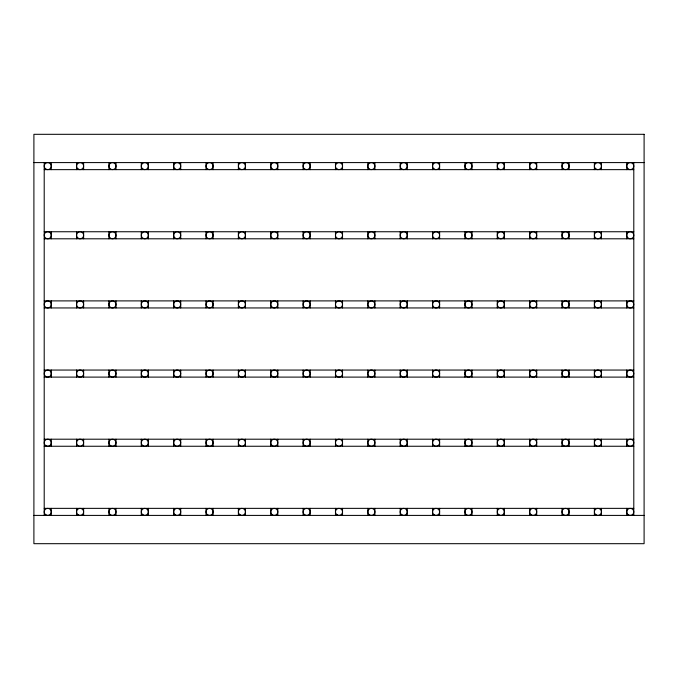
<?xml version="1.0" encoding="UTF-8"?>
<svg xmlns="http://www.w3.org/2000/svg" width="678" height="678" viewBox="0 0 678 678"><rect width="100%" height="100%" fill="white"/><g stroke="black" fill="none" stroke-linecap="round" stroke-linejoin="round"><path stroke-width="1.02" d="M33.9 162.593L644.1 162.593M44.206 169.644L633.794 169.644M44.206 231.749L633.794 231.749M44.206 238.8L633.794 238.8M44.206 300.896L633.794 300.896M44.206 307.948L633.794 307.948M44.206 370.052L633.794 370.052M44.206 377.104L633.794 377.104M44.206 439.2L633.794 439.2M44.206 446.251L633.794 446.251M44.206 508.356L633.794 508.356M33.9 515.407L644.1 515.407M633.794 162.593L633.794 515.407M626.743 162.593L626.743 169.644M626.743 231.749L626.743 238.8M626.743 300.896L626.743 307.948M626.743 370.052L626.743 377.104M626.743 439.2L626.743 446.251M626.743 508.356L626.743 515.407M601.437 162.593L601.437 169.644M601.437 231.749L601.437 238.8M601.437 300.896L601.437 307.948M601.437 370.052L601.437 377.104M601.437 439.2L601.437 446.251M601.437 508.356L601.437 515.407M594.377 162.593L594.377 169.644M594.377 231.749L594.377 238.8M594.377 300.896L594.377 307.948M594.377 370.052L594.377 377.104M594.377 439.2L594.377 446.251M594.377 508.356L594.377 515.407M569.071 162.593L569.071 169.644M569.071 231.749L569.071 238.8M569.071 300.896L569.071 307.948M569.071 370.052L569.071 377.104M569.071 439.2L569.071 446.251M569.071 508.356L569.071 515.407M562.02 162.593L562.02 169.644M562.02 231.749L562.02 238.8M562.02 300.896L562.02 307.948M562.02 370.052L562.02 377.104M562.02 439.2L562.02 446.251M562.02 508.356L562.02 515.407M536.705 162.593L536.705 169.644M536.705 231.749L536.705 238.8M536.705 300.896L536.705 307.948M536.705 370.052L536.705 377.104M536.705 439.2L536.705 446.251M536.705 508.356L536.705 515.407M529.654 162.593L529.654 169.644M529.654 231.749L529.654 238.8M529.654 300.896L529.654 307.948M529.654 370.052L529.654 377.104M529.654 439.2L529.654 446.251M529.654 508.356L529.654 515.407M504.347 162.593L504.347 169.644M504.347 231.749L504.347 238.8M504.347 300.896L504.347 307.948M504.347 370.052L504.347 377.104M504.347 439.2L504.347 446.251M504.347 508.356L504.347 515.407M497.288 162.593L497.288 169.644M497.288 231.749L497.288 238.8M497.288 300.896L497.288 307.948M497.288 370.052L497.288 377.104M497.288 439.2L497.288 446.251M497.288 508.356L497.288 515.407M471.981 162.593L471.981 169.644M471.981 231.749L471.981 238.8M471.981 300.896L471.981 307.948M471.981 370.052L471.981 377.104M471.981 439.2L471.981 446.251M471.981 508.356L471.981 515.407M464.93 162.593L464.93 169.644M464.93 231.749L464.93 238.8M464.93 300.896L464.93 307.948M464.93 370.052L464.93 377.104M464.93 439.2L464.93 446.251M464.93 508.356L464.93 515.407M439.615 162.593L439.615 169.644M439.615 231.749L439.615 238.8M439.615 300.896L439.615 307.948M439.615 370.052L439.615 377.104M439.615 439.2L439.615 446.251M439.615 508.356L439.615 515.407M432.564 162.593L432.564 169.644M432.564 231.749L432.564 238.8M432.564 300.896L432.564 307.948M432.564 370.052L432.564 377.104M432.564 439.2L432.564 446.251M432.564 508.356L432.564 515.407M407.249 162.593L407.249 169.644M407.249 231.749L407.249 238.8M407.249 300.896L407.249 307.948M407.249 370.052L407.249 377.104M407.249 439.2L407.249 446.251M407.249 508.356L407.249 515.407M400.198 162.593L400.198 169.644M400.198 231.749L400.198 238.8M400.198 300.896L400.198 307.948M400.198 370.052L400.198 377.104M400.198 439.2L400.198 446.251M400.198 508.356L400.198 515.407M374.892 162.593L374.892 169.644M374.892 231.749L374.892 238.8M374.892 300.896L374.892 307.948M374.892 370.052L374.892 377.104M374.892 439.2L374.892 446.251M374.892 508.356L374.892 515.407M367.84 162.593L367.84 169.644M367.84 231.749L367.84 238.8M367.84 300.896L367.84 307.948M367.84 370.052L367.84 377.104M367.84 439.2L367.84 446.251M367.84 508.356L367.84 515.407M342.526 162.593L342.526 169.644M342.526 231.749L342.526 238.8M342.526 300.896L342.526 307.948M342.526 370.052L342.526 377.104M342.526 439.2L342.526 446.251M342.526 508.356L342.526 515.407M335.474 162.593L335.474 169.644M335.474 231.749L335.474 238.8M335.474 300.896L335.474 307.948M335.474 370.052L335.474 377.104M335.474 439.2L335.474 446.251M335.474 508.356L335.474 515.407M310.16 162.593L310.16 169.644M310.16 231.749L310.16 238.8M310.16 300.896L310.16 307.948M310.16 370.052L310.16 377.104M310.16 439.2L310.16 446.251M310.16 508.356L310.16 515.407M303.108 162.593L303.108 169.644M303.108 231.749L303.108 238.8M303.108 300.896L303.108 307.948M303.108 370.052L303.108 377.104M303.108 439.2L303.108 446.251M303.108 508.356L303.108 515.407M277.802 162.593L277.802 169.644M277.802 231.749L277.802 238.8M277.802 300.896L277.802 307.948M277.802 370.052L277.802 377.104M277.802 439.2L277.802 446.251M277.802 508.356L277.802 515.407M270.751 162.593L270.751 169.644M270.751 231.749L270.751 238.8M270.751 300.896L270.751 307.948M270.751 370.052L270.751 377.104M270.751 439.2L270.751 446.251M270.751 508.356L270.751 515.407M245.436 162.593L245.436 169.644M245.436 231.749L245.436 238.8M245.436 300.896L245.436 307.948M245.436 370.052L245.436 377.104M245.436 439.2L245.436 446.251M245.436 508.356L245.436 515.407M238.385 162.593L238.385 169.644M238.385 231.749L238.385 238.8M238.385 300.896L238.385 307.948M238.385 370.052L238.385 377.104M238.385 439.2L238.385 446.251M238.385 508.356L238.385 515.407M213.07 162.593L213.07 169.644M213.07 231.749L213.07 238.8M213.07 300.896L213.07 307.948M213.07 370.052L213.07 377.104M213.07 439.2L213.07 446.251M213.07 508.356L213.07 515.407M206.019 162.593L206.019 169.644M206.019 231.749L206.019 238.8M206.019 300.896L206.019 307.948M206.019 370.052L206.019 377.104M206.019 439.2L206.019 446.251M206.019 508.356L206.019 515.407M180.712 162.593L180.712 169.644M180.712 231.749L180.712 238.8M180.712 300.896L180.712 307.948M180.712 370.052L180.712 377.104M180.712 439.2L180.712 446.251M180.712 508.356L180.712 515.407M173.653 162.593L173.653 169.644M173.653 231.749L173.653 238.8M173.653 300.896L173.653 307.948M173.653 370.052L173.653 377.104M173.653 439.2L173.653 446.251M173.653 508.356L173.653 515.407M148.346 162.593L148.346 169.644M148.346 231.749L148.346 238.8M148.346 300.896L148.346 307.948M148.346 370.052L148.346 377.104M148.346 439.2L148.346 446.251M148.346 508.356L148.346 515.407M141.295 162.593L141.295 169.644M141.295 231.749L141.295 238.8M141.295 300.896L141.295 307.948M141.295 370.052L141.295 377.104M141.295 439.2L141.295 446.251M141.295 508.356L141.295 515.407M115.98 162.593L115.98 169.644M115.98 231.749L115.98 238.8M115.98 300.896L115.98 307.948M115.98 370.052L115.98 377.104M115.98 439.2L115.98 446.251M115.98 508.356L115.98 515.407M108.929 162.593L108.929 169.644M108.929 231.749L108.929 238.8M108.929 300.896L108.929 307.948M108.929 370.052L108.929 377.104M108.929 439.2L108.929 446.251M108.929 508.356L108.929 515.407M83.623 162.593L83.623 169.644M83.623 231.749L83.623 238.8M83.623 300.896L83.623 307.948M83.623 370.052L83.623 377.104M83.623 439.2L83.623 446.251M83.623 508.356L83.623 515.407M76.563 162.593L76.563 169.644M76.563 231.749L76.563 238.8M76.563 300.896L76.563 307.948M76.563 370.052L76.563 377.104M76.563 439.2L76.563 446.251M76.563 508.356L76.563 515.407M51.257 162.593L51.257 169.644M51.257 231.749L51.257 238.8M51.257 300.896L51.257 307.948M51.257 370.052L51.257 377.104M51.257 439.2L51.257 446.251M51.257 508.356L51.257 515.407M44.206 162.593L44.206 515.407M644.1 134.312L33.9 134.312L33.9 543.688L644.1 543.688L644.1 134.312M628.506 169.169A3.526 3.526 0 0 0 633.794 166.118A3.526 3.526 0 0 0 628.506 163.067A3.526 3.526 0 0 0 628.506 169.169M628.506 238.325A3.526 3.526 0 0 0 633.794 235.274A3.526 3.526 0 0 0 628.506 232.215A3.526 3.526 0 0 0 628.506 238.325M628.506 307.481A3.526 3.526 0 0 0 633.794 304.422A3.526 3.526 0 0 0 628.506 301.371A3.526 3.526 0 0 0 628.506 307.481M628.506 376.629A3.526 3.526 0 0 0 633.794 373.578A3.526 3.526 0 0 0 628.506 370.519A3.526 3.526 0 0 0 628.506 376.629M628.506 445.785A3.526 3.526 0 0 0 633.794 442.726A3.526 3.526 0 0 0 628.506 439.675A3.526 3.526 0 0 0 628.506 445.785M628.506 514.933A3.526 3.526 0 0 0 633.794 511.882A3.526 3.526 0 0 0 628.506 508.831A3.526 3.526 0 0 0 628.506 514.933M596.14 169.169A3.526 3.526 0 0 0 601.437 166.118A3.526 3.526 0 0 0 596.14 163.067A3.526 3.526 0 0 0 596.14 169.169M596.14 238.325A3.526 3.526 0 0 0 601.437 235.274A3.526 3.526 0 0 0 596.14 232.215A3.526 3.526 0 0 0 596.14 238.325M596.14 307.481A3.526 3.526 0 0 0 601.437 304.422A3.526 3.526 0 0 0 596.14 301.371A3.526 3.526 0 0 0 596.14 307.481M596.14 376.629A3.526 3.526 0 0 0 601.437 373.578A3.526 3.526 0 0 0 596.14 370.519A3.526 3.526 0 0 0 596.14 376.629M596.14 445.785A3.526 3.526 0 0 0 601.437 442.726A3.526 3.526 0 0 0 596.14 439.675A3.526 3.526 0 0 0 596.14 445.785M596.14 514.933A3.526 3.526 0 0 0 601.437 511.882A3.526 3.526 0 0 0 596.14 508.831A3.526 3.526 0 0 0 596.14 514.933M563.782 169.169A3.526 3.526 0 0 0 569.071 166.118A3.526 3.526 0 0 0 563.782 163.067A3.526 3.526 0 0 0 563.782 169.169M563.782 238.325A3.526 3.526 0 0 0 569.071 235.274A3.526 3.526 0 0 0 563.782 232.215A3.526 3.526 0 0 0 563.782 238.325M563.782 307.481A3.526 3.526 0 0 0 569.071 304.422A3.526 3.526 0 0 0 563.782 301.371A3.526 3.526 0 0 0 563.782 307.481M563.782 376.629A3.526 3.526 0 0 0 569.071 373.578A3.526 3.526 0 0 0 563.782 370.519A3.526 3.526 0 0 0 563.782 376.629M563.782 445.785A3.526 3.526 0 0 0 569.071 442.726A3.526 3.526 0 0 0 563.782 439.675A3.526 3.526 0 0 0 563.782 445.785M563.782 514.933A3.526 3.526 0 0 0 569.071 511.882A3.526 3.526 0 0 0 563.782 508.831A3.526 3.526 0 0 0 563.782 514.933M531.416 169.169A3.526 3.526 0 0 0 536.705 166.118A3.526 3.526 0 0 0 531.416 163.067A3.526 3.526 0 0 0 531.416 169.169M531.416 238.325A3.526 3.526 0 0 0 536.705 235.274A3.526 3.526 0 0 0 531.416 232.215A3.526 3.526 0 0 0 531.416 238.325M531.416 307.481A3.526 3.526 0 0 0 536.705 304.422A3.526 3.526 0 0 0 531.416 301.371A3.526 3.526 0 0 0 531.416 307.481M531.416 376.629A3.526 3.526 0 0 0 536.705 373.578A3.526 3.526 0 0 0 531.416 370.519A3.526 3.526 0 0 0 531.416 376.629M531.416 445.785A3.526 3.526 0 0 0 536.705 442.726A3.526 3.526 0 0 0 531.416 439.675A3.526 3.526 0 0 0 531.416 445.785M531.416 514.933A3.526 3.526 0 0 0 536.705 511.882A3.526 3.526 0 0 0 531.416 508.831A3.526 3.526 0 0 0 531.416 514.933M499.05 169.169A3.526 3.526 0 0 0 504.347 166.118A3.526 3.526 0 0 0 499.05 163.067A3.526 3.526 0 0 0 499.05 169.169M499.05 238.325A3.526 3.526 0 0 0 504.347 235.274A3.526 3.526 0 0 0 499.05 232.215A3.526 3.526 0 0 0 499.05 238.325M499.05 307.481A3.526 3.526 0 0 0 504.347 304.422A3.526 3.526 0 0 0 499.05 301.371A3.526 3.526 0 0 0 499.05 307.481M499.05 376.629A3.526 3.526 0 0 0 504.347 373.578A3.526 3.526 0 0 0 499.05 370.519A3.526 3.526 0 0 0 499.05 376.629M499.05 445.785A3.526 3.526 0 0 0 504.347 442.726A3.526 3.526 0 0 0 499.05 439.675A3.526 3.526 0 0 0 499.05 445.785M499.05 514.933A3.526 3.526 0 0 0 504.347 511.882A3.526 3.526 0 0 0 499.05 508.831A3.526 3.526 0 0 0 499.05 514.933M466.693 169.169A3.526 3.526 0 0 0 471.981 166.118A3.526 3.526 0 0 0 466.693 163.067A3.526 3.526 0 0 0 466.693 169.169M466.693 238.325A3.526 3.526 0 0 0 471.981 235.274A3.526 3.526 0 0 0 466.693 232.215A3.526 3.526 0 0 0 466.693 238.325M466.693 307.481A3.526 3.526 0 0 0 471.981 304.422A3.526 3.526 0 0 0 466.693 301.371A3.526 3.526 0 0 0 466.693 307.481M466.693 376.629A3.526 3.526 0 0 0 471.981 373.578A3.526 3.526 0 0 0 466.693 370.519A3.526 3.526 0 0 0 466.693 376.629M466.693 445.785A3.526 3.526 0 0 0 471.981 442.726A3.526 3.526 0 0 0 466.693 439.675A3.526 3.526 0 0 0 466.693 445.785M466.693 514.933A3.526 3.526 0 0 0 471.981 511.882A3.526 3.526 0 0 0 466.693 508.831A3.526 3.526 0 0 0 466.693 514.933M434.327 169.169A3.526 3.526 0 0 0 439.615 166.118A3.526 3.526 0 0 0 434.327 163.067A3.526 3.526 0 0 0 434.327 169.169M434.327 238.325A3.526 3.526 0 0 0 439.615 235.274A3.526 3.526 0 0 0 434.327 232.215A3.526 3.526 0 0 0 434.327 238.325M434.327 307.481A3.526 3.526 0 0 0 439.615 304.422A3.526 3.526 0 0 0 434.327 301.371A3.526 3.526 0 0 0 434.327 307.481M434.327 376.629A3.526 3.526 0 0 0 439.615 373.578A3.526 3.526 0 0 0 434.327 370.519A3.526 3.526 0 0 0 434.327 376.629M434.327 445.785A3.526 3.526 0 0 0 439.615 442.726A3.526 3.526 0 0 0 434.327 439.675A3.526 3.526 0 0 0 434.327 445.785M434.327 514.933A3.526 3.526 0 0 0 439.615 511.882A3.526 3.526 0 0 0 434.327 508.831A3.526 3.526 0 0 0 434.327 514.933M401.961 169.169A3.526 3.526 0 0 0 407.249 166.118A3.526 3.526 0 0 0 401.961 163.067A3.526 3.526 0 0 0 401.961 169.169M401.961 238.325A3.526 3.526 0 0 0 407.249 235.274A3.526 3.526 0 0 0 401.961 232.215A3.526 3.526 0 0 0 401.961 238.325M401.961 307.481A3.526 3.526 0 0 0 407.249 304.422A3.526 3.526 0 0 0 401.961 301.371A3.526 3.526 0 0 0 401.961 307.481M401.961 376.629A3.526 3.526 0 0 0 407.249 373.578A3.526 3.526 0 0 0 401.961 370.519A3.526 3.526 0 0 0 401.961 376.629M401.961 445.785A3.526 3.526 0 0 0 407.249 442.726A3.526 3.526 0 0 0 401.961 439.675A3.526 3.526 0 0 0 401.961 445.785M401.961 514.933A3.526 3.526 0 0 0 407.249 511.882A3.526 3.526 0 0 0 401.961 508.831A3.526 3.526 0 0 0 401.961 514.933M369.603 169.169A3.526 3.526 0 0 0 374.892 166.118A3.526 3.526 0 0 0 369.603 163.067A3.526 3.526 0 0 0 369.603 169.169M369.603 238.325A3.526 3.526 0 0 0 374.892 235.274A3.526 3.526 0 0 0 369.603 232.215A3.526 3.526 0 0 0 369.603 238.325M369.603 307.481A3.526 3.526 0 0 0 374.892 304.422A3.526 3.526 0 0 0 369.603 301.371A3.526 3.526 0 0 0 369.603 307.481M369.603 376.629A3.526 3.526 0 0 0 374.892 373.578A3.526 3.526 0 0 0 369.603 370.519A3.526 3.526 0 0 0 369.603 376.629M369.603 445.785A3.526 3.526 0 0 0 374.892 442.726A3.526 3.526 0 0 0 369.603 439.675A3.526 3.526 0 0 0 369.603 445.785M369.603 514.933A3.526 3.526 0 0 0 374.892 511.882A3.526 3.526 0 0 0 369.603 508.831A3.526 3.526 0 0 0 369.603 514.933M337.237 169.169A3.526 3.526 0 0 0 342.526 166.118A3.526 3.526 0 0 0 337.237 163.067A3.526 3.526 0 0 0 337.237 169.169M337.237 238.325A3.526 3.526 0 0 0 342.526 235.274A3.526 3.526 0 0 0 337.237 232.215A3.526 3.526 0 0 0 337.237 238.325M337.237 307.481A3.526 3.526 0 0 0 342.526 304.422A3.526 3.526 0 0 0 337.237 301.371A3.526 3.526 0 0 0 337.237 307.481M337.237 376.629A3.526 3.526 0 0 0 342.526 373.578A3.526 3.526 0 0 0 337.237 370.519A3.526 3.526 0 0 0 337.237 376.629M337.237 445.785A3.526 3.526 0 0 0 342.526 442.726A3.526 3.526 0 0 0 337.237 439.675A3.526 3.526 0 0 0 337.237 445.785M337.237 514.933A3.526 3.526 0 0 0 342.526 511.882A3.526 3.526 0 0 0 337.237 508.831A3.526 3.526 0 0 0 337.237 514.933M304.871 169.169A3.526 3.526 0 0 0 310.16 166.118A3.526 3.526 0 0 0 304.871 163.067A3.526 3.526 0 0 0 304.871 169.169M304.871 238.325A3.526 3.526 0 0 0 310.16 235.274A3.526 3.526 0 0 0 304.871 232.215A3.526 3.526 0 0 0 304.871 238.325M304.871 307.481A3.526 3.526 0 0 0 310.16 304.422A3.526 3.526 0 0 0 304.871 301.371A3.526 3.526 0 0 0 304.871 307.481M304.871 376.629A3.526 3.526 0 0 0 310.16 373.578A3.526 3.526 0 0 0 304.871 370.519A3.526 3.526 0 0 0 304.871 376.629M304.871 445.785A3.526 3.526 0 0 0 310.16 442.726A3.526 3.526 0 0 0 304.871 439.675A3.526 3.526 0 0 0 304.871 445.785M304.871 514.933A3.526 3.526 0 0 0 310.16 511.882A3.526 3.526 0 0 0 304.871 508.831A3.526 3.526 0 0 0 304.871 514.933M272.514 169.169A3.526 3.526 0 0 0 277.802 166.118A3.526 3.526 0 0 0 272.514 163.067A3.526 3.526 0 0 0 272.514 169.169M272.514 238.325A3.526 3.526 0 0 0 277.802 235.274A3.526 3.526 0 0 0 272.514 232.215A3.526 3.526 0 0 0 272.514 238.325M271.776 306.914A3.526 3.526 0 0 0 277.683 305.337A3.526 3.526 0 0 0 273.361 301.015A3.526 3.526 0 0 0 271.776 306.914M272.514 376.629A3.526 3.526 0 0 0 277.802 373.578A3.526 3.526 0 0 0 272.514 370.519A3.526 3.526 0 0 0 272.514 376.629M272.514 445.785A3.526 3.526 0 0 0 277.802 442.726A3.526 3.526 0 0 0 272.514 439.675A3.526 3.526 0 0 0 272.514 445.785M272.514 514.933A3.526 3.526 0 0 0 277.802 511.882A3.526 3.526 0 0 0 272.514 508.831A3.526 3.526 0 0 0 272.514 514.933M240.148 169.169A3.526 3.526 0 0 0 245.436 166.118A3.526 3.526 0 0 0 240.148 163.067A3.526 3.526 0 0 0 240.148 169.169M240.148 238.325A3.526 3.526 0 0 0 245.436 235.274A3.526 3.526 0 0 0 240.148 232.215A3.526 3.526 0 0 0 240.148 238.325M239.419 306.914A3.526 3.526 0 0 0 245.317 305.337A3.526 3.526 0 0 0 240.995 301.015A3.526 3.526 0 0 0 239.419 306.914M240.148 376.629A3.526 3.526 0 0 0 245.436 373.578A3.526 3.526 0 0 0 240.148 370.519A3.526 3.526 0 0 0 240.148 376.629M240.148 445.785A3.526 3.526 0 0 0 245.436 442.726A3.526 3.526 0 0 0 240.148 439.675A3.526 3.526 0 0 0 240.148 445.785M240.148 514.933A3.526 3.526 0 0 0 245.436 511.882A3.526 3.526 0 0 0 240.148 508.831A3.526 3.526 0 0 0 240.148 514.933M207.782 169.169A3.526 3.526 0 0 0 213.07 166.118A3.526 3.526 0 0 0 207.782 163.067A3.526 3.526 0 0 0 207.782 169.169M207.782 238.325A3.526 3.526 0 0 0 213.07 235.274A3.526 3.526 0 0 0 207.782 232.215A3.526 3.526 0 0 0 207.782 238.325M207.053 306.914A3.526 3.526 0 0 0 212.951 305.337A3.526 3.526 0 0 0 208.638 301.015A3.526 3.526 0 0 0 207.053 306.914M207.782 376.629A3.526 3.526 0 0 0 213.07 373.578A3.526 3.526 0 0 0 207.782 370.519A3.526 3.526 0 0 0 207.782 376.629M207.782 445.785A3.526 3.526 0 0 0 213.07 442.726A3.526 3.526 0 0 0 207.782 439.675A3.526 3.526 0 0 0 207.782 445.785M207.782 514.933A3.526 3.526 0 0 0 213.07 511.882A3.526 3.526 0 0 0 207.782 508.831A3.526 3.526 0 0 0 207.782 514.933M175.424 169.169A3.526 3.526 0 0 0 180.712 166.118A3.526 3.526 0 0 0 175.424 163.067A3.526 3.526 0 0 0 175.424 169.169M175.424 238.325A3.526 3.526 0 0 0 180.712 235.274A3.526 3.526 0 0 0 175.424 232.215A3.526 3.526 0 0 0 175.424 238.325M174.687 306.914A3.526 3.526 0 0 0 180.594 305.337A3.526 3.526 0 0 0 176.272 301.015A3.526 3.526 0 0 0 174.687 306.914M175.424 376.629A3.526 3.526 0 0 0 180.712 373.578A3.526 3.526 0 0 0 175.424 370.519A3.526 3.526 0 0 0 175.424 376.629M175.424 445.785A3.526 3.526 0 0 0 180.712 442.726A3.526 3.526 0 0 0 175.424 439.675A3.526 3.526 0 0 0 175.424 445.785M175.424 514.933A3.526 3.526 0 0 0 180.712 511.882A3.526 3.526 0 0 0 175.424 508.831A3.526 3.526 0 0 0 175.424 514.933M143.058 169.169A3.526 3.526 0 0 0 148.346 166.118A3.526 3.526 0 0 0 143.058 163.067A3.526 3.526 0 0 0 143.058 169.169M143.058 238.325A3.526 3.526 0 0 0 148.346 235.274A3.526 3.526 0 0 0 143.058 232.215A3.526 3.526 0 0 0 143.058 238.325M143.058 307.481A3.526 3.526 0 0 0 148.346 304.422A3.526 3.526 0 0 0 143.058 301.371A3.526 3.526 0 0 0 143.058 307.481M143.058 376.629A3.526 3.526 0 0 0 148.346 373.578A3.526 3.526 0 0 0 143.058 370.519A3.526 3.526 0 0 0 143.058 376.629M143.058 445.785A3.526 3.526 0 0 0 148.346 442.726A3.526 3.526 0 0 0 143.058 439.675A3.526 3.526 0 0 0 143.058 445.785M143.058 514.933A3.526 3.526 0 0 0 148.346 511.882A3.526 3.526 0 0 0 143.058 508.831A3.526 3.526 0 0 0 143.058 514.933M110.692 169.169A3.526 3.526 0 0 0 115.98 166.118A3.526 3.526 0 0 0 110.692 163.067A3.526 3.526 0 0 0 110.692 169.169M110.692 238.325A3.526 3.526 0 0 0 115.98 235.274A3.526 3.526 0 0 0 110.692 232.215A3.526 3.526 0 0 0 110.692 238.325M110.692 307.481A3.526 3.526 0 0 0 115.98 304.422A3.526 3.526 0 0 0 110.692 301.371A3.526 3.526 0 0 0 110.692 307.481M110.692 376.629A3.526 3.526 0 0 0 115.98 373.578A3.526 3.526 0 0 0 110.692 370.519A3.526 3.526 0 0 0 110.692 376.629M110.692 445.785A3.526 3.526 0 0 0 115.98 442.726A3.526 3.526 0 0 0 110.692 439.675A3.526 3.526 0 0 0 110.692 445.785M110.692 514.933A3.526 3.526 0 0 0 115.98 511.882A3.526 3.526 0 0 0 110.692 508.831A3.526 3.526 0 0 0 110.692 514.933M78.334 169.169A3.526 3.526 0 0 0 83.623 166.118A3.526 3.526 0 0 0 78.334 163.067A3.526 3.526 0 0 0 78.334 169.169M78.334 238.325A3.526 3.526 0 0 0 83.623 235.274A3.526 3.526 0 0 0 78.334 232.215A3.526 3.526 0 0 0 78.334 238.325M78.334 307.481A3.526 3.526 0 0 0 83.623 304.422A3.526 3.526 0 0 0 78.334 301.371A3.526 3.526 0 0 0 78.334 307.481M78.334 376.629A3.526 3.526 0 0 0 83.623 373.578A3.526 3.526 0 0 0 78.334 370.519A3.526 3.526 0 0 0 78.334 376.629M78.334 445.785A3.526 3.526 0 0 0 83.623 442.726A3.526 3.526 0 0 0 78.334 439.675A3.526 3.526 0 0 0 78.334 445.785M78.334 514.933A3.526 3.526 0 0 0 83.623 511.882A3.526 3.526 0 0 0 78.334 508.831A3.526 3.526 0 0 0 78.334 514.933M45.968 169.169A3.526 3.526 0 0 0 51.257 166.118A3.526 3.526 0 0 0 45.968 163.067A3.526 3.526 0 0 0 45.968 169.169M45.968 238.325A3.526 3.526 0 0 0 51.257 235.274A3.526 3.526 0 0 0 45.968 232.215A3.526 3.526 0 0 0 45.968 238.325M45.968 307.481A3.526 3.526 0 0 0 51.257 304.422A3.526 3.526 0 0 0 45.968 301.371A3.526 3.526 0 0 0 45.968 307.481M45.968 376.629A3.526 3.526 0 0 0 51.257 373.578A3.526 3.526 0 0 0 45.968 370.519A3.526 3.526 0 0 0 45.968 376.629M45.968 445.785A3.526 3.526 0 0 0 51.257 442.726A3.526 3.526 0 0 0 45.968 439.675A3.526 3.526 0 0 0 45.968 445.785M45.968 514.933A3.526 3.526 0 0 0 51.257 511.882A3.526 3.526 0 0 0 45.968 508.831A3.526 3.526 0 0 0 45.968 514.933"/></g></svg>
